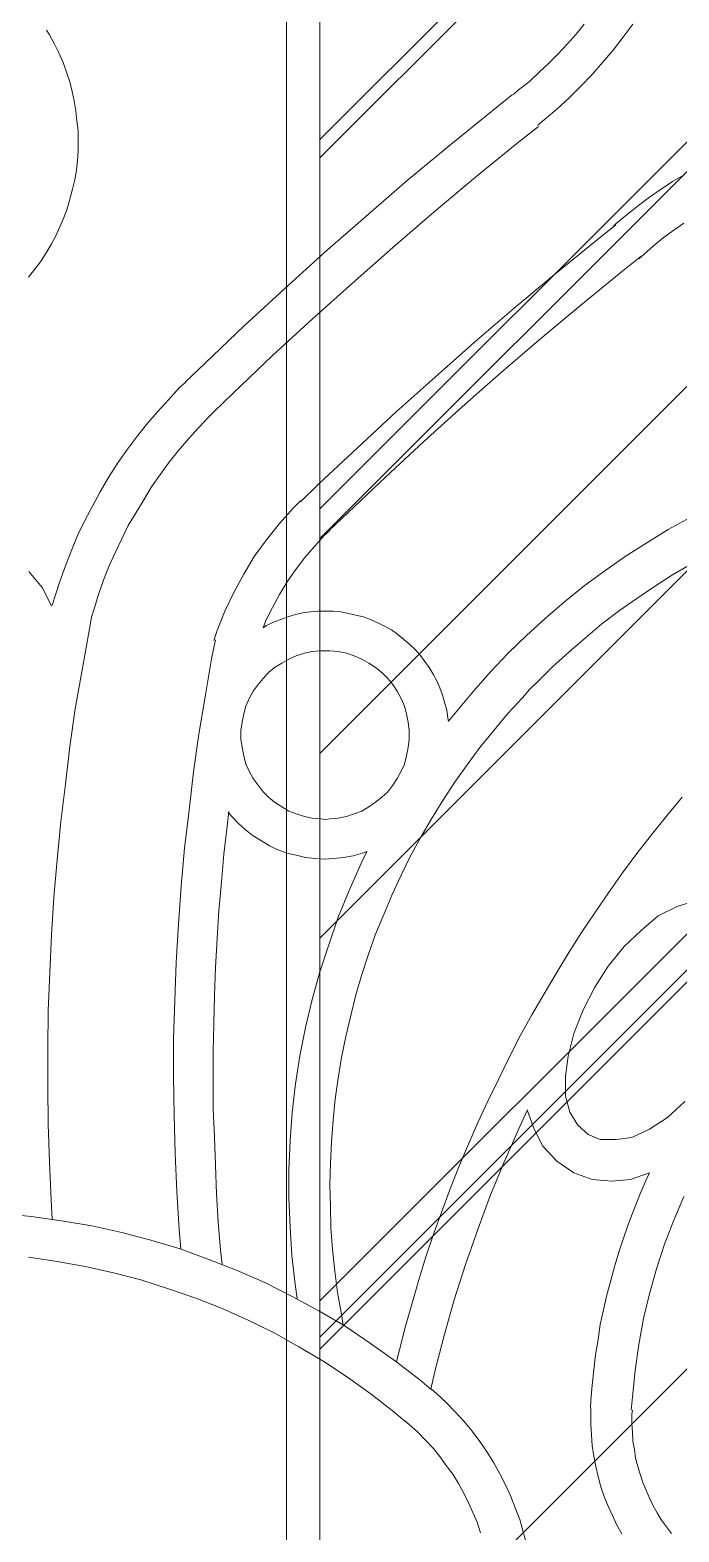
# Model space of a CAD drawing. Header units: millimetres. Extents: x -9564 to 494436, y -140371 to 4257.
# Drawn here: x 110.8852 to 111.0809, y 117.1777 to 117.6306 of the extents above; entities that cross this region are included whole.
import ezdxf
from ezdxf.enums import TextEntityAlignment as Align

# ---------------------------------------------------------------- set-up
doc = ezdxf.new("R2010")
doc.units = ezdxf.units.MM
doc.header["$MEASUREMENT"] = 0
doc.linetypes.add('SLD-Solid', pattern=[0])
for name, color, linetype, lineweight in [('0.05', 252, 'Continuous', 5), ('09-Arsiran', 8, 'Continuous', 5), ('DOOR OPENING', 4, 'SLD-Solid', 5), ('XR-KOP A3_MOZART$0$A-TXTKOP', 3, 'Continuous', 5)]:
    doc.layers.add(name, color=color, linetype=linetype, lineweight=lineweight)
doc.styles.add('HAND', font='ROMAND.SHX', dxfattribs={"width": 0.8, "height": 250})
doc.styles.add('XR-KOP A3_MOZART$0$ROMAND', font='romand.shx', dxfattribs={"height": 2, "bigfont": 'bigfont.shx'})

# ---------------------------------------------------------------- blocks, each defined once
blk = doc.blocks.new('j1')
at = {"layer": '09-Arsiran'}
h = blk.add_hatch(dxfattribs=at)
h.set_pattern_fill('AR-RROOF', color=256, scale=0.005, angle=45)
h.set_pattern_definition([(45, (0.02591, 0), (0.107763073, 0.287368196), [1.905, -0.254, 0.635, -0.127]), (45, (0.10044, 0.16434), (-0.20923997, 0.029634845), [0.381, -0.04191, 0.762, -0.09525]), (45, (-0.005524, 0.12123), (0.406805602, 0.527141034), [1.016, -0.1778, 0.508, -0.127])])
h.paths.add_polyline_path([(343.988, 201.51922), (343.93007, 201.51922), (343.5702, 201.51922), (343.5702, 200.72589), (343.988, 200.72589)])
h.paths.add_polyline_path([(343.5702, 199.91256), (343.988, 199.91256), (343.988, 200.70589), (343.5702, 200.70589)])
h.paths.add_polyline_path([(343.5702, 199.89256), (343.5702, 199.04853), (343.93007, 199.04853), (343.988, 199.04853), (343.988, 199.89256)])
h.paths.add_polyline_path([(342.9704, 199.04853), (343.22033, 199.04853), (343.3902, 199.04853), (343.3902, 199.89256), (343.22033, 199.89256), (342.9704, 199.89256)])
h.paths.add_polyline_path([(343.3902, 200.70589), (343.22033, 200.70589), (342.9704, 200.70589), (342.9704, 199.91256), (343.22033, 199.91256), (343.3902, 199.91256)])
h.paths.add_polyline_path([(342.9704, 200.72589), (343.22033, 200.72589), (343.3902, 200.72589), (343.3902, 201.51922), (343.22033, 201.51922), (342.9704, 201.51922)])
at = {"layer": 'DOOR OPENING'}
for points in [[(343.5602, 201.52922), (343.5602, 199.03853), (343.998, 199.03853), (343.998, 201.52922)], [(343.988, 199.04853), (343.93007, 199.04853), (343.5702, 199.04853), (343.5702, 200.70589), (343.988, 200.70589)]]:
    blk.add_lwpolyline(points, close=True, dxfattribs=at)
blk = doc.blocks.new('DRHRH')
at = {"layer": '0.05'}
for p, q in [((680.9222, -27.7215), (680.911, -27.7035)), ((683.0535, -27.7192), (683.0871, -27.6789)), ((683.2434, -27.7326), (683.2836, -27.6789)), ((680.9423, -27.7572), (680.9222, -27.7215)), ((680.9602, -27.7952), (680.9423, -27.7572)), ((682.9798, -27.7996), (683.0178, -27.7593)), ((683.0178, -27.7593), (683.0535, -27.7192)), ((683.2032, -27.7839), (683.2434, -27.7326)), ((680.978, -27.8332), (680.9602, -27.7952)), ((682.9418, -27.8376), (682.9798, -27.7996)), ((683.1608, -27.8332), (683.2032, -27.7839)), ((680.9914, -27.8733), (680.978, -27.8332)), ((681.0049, -27.9113), (680.9914, -27.8733)), ((682.8636, -27.9113), (682.9038, -27.8733)), ((682.9038, -27.8733), (682.9418, -27.8376)), ((683.0714, -27.9315), (683.1182, -27.8823)), ((683.1182, -27.8823), (683.1608, -27.8332)), ((681.0139, -27.9515), (681.0049, -27.9113)), ((681.0227, -27.9895), (681.0139, -27.9515)), ((682.8011, -27.9627), (682.8211, -27.9448)), ((682.8211, -27.9448), (682.8636, -27.9113)), ((683.0245, -27.9783), (683.0714, -27.9315)), ((681.0294, -28.0297), (681.0227, -27.9895)), ((682.7965, -27.9627), (682.7117, -28.0319)), ((682.9754, -28.023), (683.0245, -27.9783)), ((681.0339, -28.0699), (681.0294, -28.0297)), ((681.0384, -28.1102), (681.0339, -28.0699)), ((682.7117, -28.0319), (682.5397, -28.1704)), ((682.8994, -28.0877), (682.9239, -28.0655)), ((682.9239, -28.0655), (682.9754, -28.023)), ((681.0384, -28.1503), (681.0384, -28.1102)), ((682.9015, -28.0923), (682.8145, -28.1615)), ((681.0362, -28.2307), (681.0384, -28.1906)), ((681.0384, -28.1906), (681.0384, -28.1503)), ((682.5397, -28.1704), (682.3698, -28.3112)), ((682.8145, -28.1615), (682.6469, -28.2977)), ((681.0317, -28.2687), (681.0362, -28.2307)), ((681.016, -28.3469), (681.025, -28.309)), ((681.025, -28.309), (681.0317, -28.2687)), ((682.3698, -28.3112), (682.2024, -28.4564)), ((682.6469, -28.2977), (682.4794, -28.4386)), ((683.4445, -28.3157), (683.3975, -28.3469)), ((683.4936, -28.2866), (683.4445, -28.3157)), ((681.0049, -28.3872), (681.016, -28.3469)), ((683.3975, -28.3469), (683.3506, -28.3782)), ((680.9803, -28.4609), (680.9937, -28.4252)), ((680.9937, -28.4252), (681.0049, -28.3872)), ((682.4794, -28.4386), (682.3118, -28.5816)), ((683.3059, -28.4117), (683.2612, -28.4474)), ((683.3506, -28.3782), (683.3059, -28.4117)), ((680.949, -28.5346), (680.9647, -28.4989)), ((680.9647, -28.4989), (680.9803, -28.4609)), ((682.2024, -28.4564), (682.037, -28.6016)), ((683.2144, -28.4899), (683.1317, -28.557)), ((683.2166, -28.4854), (683.1965, -28.5056)), ((683.2612, -28.4474), (683.2166, -28.4854)), ((683.4892, -28.4832), (683.4489, -28.5123)), ((680.9289, -28.5703), (680.949, -28.5346)), ((683.1317, -28.557), (682.9664, -28.691)), ((683.4065, -28.5436), (683.3662, -28.577)), ((683.4489, -28.5123), (683.4065, -28.5436)), ((680.8864, -28.6396), (680.9089, -28.6039)), ((680.9089, -28.6039), (680.9289, -28.5703)), ((682.037, -28.6016), (681.874, -28.749)), ((682.3118, -28.5816), (682.1487, -28.7267)), ((683.3171, -28.6173), (683.2366, -28.682)), ((683.3283, -28.6106), (683.3082, -28.6284)), ((683.3662, -28.577), (683.3283, -28.6106)), ((680.8373, -28.7021), (680.8619, -28.6709)), ((680.8619, -28.6709), (680.8864, -28.6396)), ((682.1487, -28.7267), (681.9857, -28.872)), ((682.9664, -28.691), (682.8032, -28.8273)), ((683.2366, -28.682), (683.0736, -28.8161)), ((681.874, -28.749), (681.7108, -28.8987)), ((682.8032, -28.8273), (682.6424, -28.9657)), ((683.0736, -28.8161), (682.9105, -28.9501)), ((681.7108, -28.8987), (681.5523, -29.0507)), ((681.9857, -28.872), (681.8248, -29.0194)), ((682.6424, -28.9657), (682.4838, -29.1066)), ((682.9105, -28.9501), (682.7519, -29.0864)), ((681.8248, -29.0194), (681.6661, -29.1713)), ((681.5523, -29.0507), (681.4718, -29.1266)), ((682.4838, -29.1066), (682.3252, -29.2473)), ((682.7519, -29.0864), (682.5932, -29.2271)), ((681.4494, -29.149), (681.4047, -29.1981)), ((681.474, -29.1266), (681.4494, -29.149)), ((681.4047, -29.1981), (681.3601, -29.2473)), ((681.6661, -29.1713), (681.588, -29.2473)), ((682.5932, -29.2271), (682.437, -29.3678)), ((681.3601, -29.2473), (681.3154, -29.2987)), ((681.5678, -29.2674), (681.5254, -29.312)), ((681.5901, -29.245), (681.5678, -29.2674)), ((682.3252, -29.2473), (682.1688, -29.3924)), ((681.2751, -29.35), (681.235, -29.4037)), ((681.3154, -29.2987), (681.2751, -29.35)), ((681.5254, -29.312), (681.4851, -29.3567)), ((681.235, -29.4037), (681.197, -29.4573)), ((681.445, -29.4037), (681.407, -29.4505)), ((681.4851, -29.3567), (681.445, -29.4037)), ((682.1688, -29.3924), (682.0147, -29.5377)), ((682.437, -29.3678), (682.2828, -29.5108)), ((681.197, -29.4573), (681.1613, -29.5131)), ((681.407, -29.4505), (681.3713, -29.4997)), ((681.1613, -29.5131), (681.1277, -29.5712)), ((681.3713, -29.4997), (681.3356, -29.5511)), ((682.2828, -29.5108), (682.1308, -29.6538)), ((681.1277, -29.5712), (681.0964, -29.6293)), ((681.3356, -29.5511), (681.3043, -29.6025)), ((682.0147, -29.5377), (681.9387, -29.6114)), ((681.0964, -29.6293), (681.0652, -29.6874)), ((681.273, -29.6538), (681.2417, -29.7075)), ((681.3043, -29.6025), (681.273, -29.6538)), ((681.9097, -29.636), (681.8538, -29.6985)), ((681.9387, -29.607), (681.9097, -29.636)), ((682.1308, -29.6538), (682.0548, -29.7275)), ((681.0652, -29.6874), (681.0362, -29.7477)), ((681.2417, -29.7075), (681.2149, -29.7611)), ((681.8538, -29.6985), (681.8003, -29.7655)), ((683.5159, -29.674), (683.4266, -29.7231)), ((681.0362, -29.7477), (681.0116, -29.808)), ((681.2149, -29.7611), (681.188, -29.817)), ((681.8003, -29.7655), (681.751, -29.8325)), ((682.0348, -29.7477), (681.9945, -29.7924)), ((682.0571, -29.7275), (682.0348, -29.7477)), ((683.4266, -29.7231), (683.3395, -29.7767)), ((681.0116, -29.808), (680.987, -29.8705)), ((681.188, -29.817), (681.1634, -29.8728)), ((681.751, -29.8325), (681.7086, -29.9041)), ((681.9945, -29.7924), (681.9566, -29.8371)), ((683.2524, -29.8325), (683.1696, -29.8907)), ((683.3395, -29.7767), (683.2524, -29.8325)), ((680.8932, -29.9577), (680.8396, -29.8929)), ((680.987, -29.8705), (680.9647, -29.9331)), ((681.1634, -29.8728), (681.1411, -29.9287)), ((681.9186, -29.8862), (681.8851, -29.9354)), ((681.9566, -29.8371), (681.9186, -29.8862)), ((683.1696, -29.8907), (683.0871, -29.951)), ((683.5204, -29.8617), (683.4445, -29.9062)), ((680.9312, -30.0314), (680.8932, -29.9577)), ((680.9647, -29.9331), (680.9446, -29.9957)), ((681.1411, -29.9287), (681.121, -29.9867)), ((681.7086, -29.9041), (681.6684, -29.9778)), ((681.8851, -29.9354), (681.8538, -29.9867)), ((683.0871, -29.951), (683.0066, -30.0158)), ((683.3708, -29.9532), (683.2992, -30.0024)), ((683.4445, -29.9062), (683.3708, -29.9532)), ((680.9446, -29.9957), (680.9334, -30.0292)), ((681.121, -29.9867), (681.1032, -30.0448)), ((681.6684, -29.9778), (681.6327, -30.0538)), ((681.8538, -29.9867), (681.8248, -30.0381)), ((683.0066, -30.0158), (682.9284, -30.0828)), ((683.2992, -30.0024), (683.2299, -30.0515)), ((681.0943, -30.0717), (681.0809, -30.1475)), ((681.1032, -30.0448), (681.0943, -30.0738)), ((681.6327, -30.0538), (681.6014, -30.1319)), ((681.8248, -30.0381), (681.798, -30.0917)), ((681.8873, -30.0761), (681.8583, -30.0872)), ((681.9186, -30.0671), (681.8873, -30.0761)), ((681.9477, -30.0604), (681.9186, -30.0671)), ((681.979, -30.056), (681.9477, -30.0604)), ((682.008, -30.0538), (681.979, -30.056)), ((682.0393, -30.0538), (682.008, -30.0538)), ((682.0705, -30.0538), (682.0393, -30.0538)), ((682.1018, -30.056), (682.0705, -30.0538)), ((682.1331, -30.0627), (682.1018, -30.056)), ((682.1621, -30.0694), (682.1331, -30.0627)), ((682.1934, -30.0761), (682.1621, -30.0694)), ((682.2224, -30.0872), (682.1934, -30.0761)), ((683.2299, -30.0515), (683.1585, -30.1051)), ((681.6014, -30.1319), (681.588, -30.1721)), ((681.798, -30.0917), (681.7868, -30.1208)), ((681.8003, -30.1118), (681.7868, -30.1208)), ((681.8293, -30.0984), (681.8003, -30.1118)), ((681.8583, -30.0872), (681.8293, -30.0984)), ((682.2515, -30.1007), (682.2224, -30.0872)), ((682.2648, -30.1074), (682.2515, -30.1007)), ((682.2783, -30.1141), (682.2648, -30.1074)), ((682.3074, -30.1297), (682.2783, -30.1141)), ((682.332, -30.1475), (682.3074, -30.1297)), ((682.9284, -30.0828), (682.8524, -30.1521)), ((683.1585, -30.1051), (683.0915, -30.161)), ((681.0809, -30.1475), (681.054, -30.2995)), ((681.5947, -30.1699), (681.579, -30.2459)), ((682.3565, -30.1677), (682.332, -30.1475)), ((682.3811, -30.1878), (682.3565, -30.1677)), ((682.4034, -30.2101), (682.3811, -30.1878)), ((682.8524, -30.1521), (682.7787, -30.2235)), ((683.0915, -30.161), (683.0245, -30.2191)), ((681.579, -30.2459), (681.5523, -30.4001)), ((681.8918, -30.2481), (681.8627, -30.2638)), ((681.9208, -30.2347), (681.8918, -30.2481)), ((681.9544, -30.2235), (681.9208, -30.2347)), ((681.9857, -30.2168), (681.9544, -30.2235)), ((682.0214, -30.2147), (681.9857, -30.2168)), ((682.0393, -30.2147), (682.0214, -30.2147)), ((682.0571, -30.2147), (682.0393, -30.2147)), ((682.0907, -30.2168), (682.0571, -30.2147)), ((682.1241, -30.2235), (682.0907, -30.2168)), ((682.1554, -30.2347), (682.1241, -30.2235)), ((682.1867, -30.2481), (682.1554, -30.2347)), ((682.2157, -30.2638), (682.1867, -30.2481)), ((682.4235, -30.2325), (682.4034, -30.2101)), ((682.4414, -30.2571), (682.4235, -30.2325)), ((682.4592, -30.2817), (682.4414, -30.2571)), ((682.7787, -30.2235), (682.7072, -30.2995)), ((683.0245, -30.2191), (682.9597, -30.2771)), ((681.054, -30.2995), (681.0272, -30.4492)), ((681.8091, -30.3017), (681.7868, -30.3264)), ((681.8337, -30.2817), (681.8091, -30.3017)), ((681.8627, -30.2638), (681.8337, -30.2817)), ((682.2425, -30.2817), (682.2157, -30.2638)), ((682.2671, -30.3017), (682.2425, -30.2817)), ((682.2917, -30.3264), (682.2671, -30.3017)), ((682.4748, -30.3084), (682.4592, -30.2817)), ((682.4905, -30.3352), (682.4748, -30.3084)), ((682.7072, -30.2995), (682.638, -30.3777)), ((682.9597, -30.2771), (682.8971, -30.3397)), ((681.7466, -30.3777), (681.731, -30.4068)), ((681.7667, -30.3509), (681.7466, -30.3777)), ((681.7868, -30.3264), (681.7667, -30.3509)), ((682.3118, -30.3509), (682.2917, -30.3264)), ((682.3297, -30.3777), (682.3118, -30.3509)), ((682.3453, -30.4068), (682.3297, -30.3777)), ((682.5017, -30.3642), (682.4905, -30.3352)), ((682.5128, -30.3934), (682.5017, -30.3642)), ((682.638, -30.3777), (682.571, -30.4581)), ((682.8658, -30.3709), (682.8368, -30.4045)), ((682.8971, -30.3397), (682.8658, -30.3709)), ((681.5523, -30.4001), (681.5277, -30.5519)), ((681.7176, -30.4379), (681.7086, -30.4692)), ((681.731, -30.4068), (681.7176, -30.4379)), ((682.3587, -30.4379), (682.3453, -30.4068)), ((682.3677, -30.4692), (682.3587, -30.4379)), ((682.5218, -30.4224), (682.5128, -30.3934)), ((682.5307, -30.4536), (682.5218, -30.4224)), ((682.8368, -30.4045), (682.7765, -30.4692)), ((681.0272, -30.4492), (681.0049, -30.6011)), ((681.7018, -30.5028), (681.6974, -30.5364)), ((681.7086, -30.4692), (681.7018, -30.5028)), ((682.3744, -30.5028), (682.3677, -30.4692)), ((682.3788, -30.5364), (682.3744, -30.5028)), ((682.5352, -30.4849), (682.5307, -30.4536)), ((682.5374, -30.5005), (682.5352, -30.4849)), ((682.571, -30.4581), (682.5374, -30.4984)), ((682.7765, -30.4692), (682.7207, -30.5364)), ((681.5277, -30.5519), (681.5053, -30.7038)), ((681.6974, -30.5364), (681.6974, -30.5542)), ((681.6974, -30.5542), (681.6974, -30.5721)), ((682.3788, -30.5542), (682.3788, -30.5364)), ((682.3788, -30.5721), (682.3788, -30.5542)), ((682.7207, -30.5364), (682.6648, -30.6055)), ((681.0049, -30.6011), (680.987, -30.7531)), ((681.6974, -30.5721), (681.7018, -30.6055)), ((681.7018, -30.6055), (681.7086, -30.6391)), ((682.3677, -30.6391), (682.3744, -30.6055)), ((682.3744, -30.6055), (682.3788, -30.5721)), ((682.6648, -30.6055), (682.6134, -30.6748)), ((681.7086, -30.6391), (681.7176, -30.6726)), ((681.7176, -30.6726), (681.731, -30.7016)), ((682.3453, -30.7016), (682.3587, -30.6726)), ((682.3587, -30.6726), (682.3677, -30.6391)), ((682.6134, -30.6748), (682.562, -30.7463)), ((681.5053, -30.7038), (681.4874, -30.8581)), ((681.731, -30.7016), (681.7466, -30.7306)), ((681.7466, -30.7306), (681.7667, -30.7575)), ((682.3118, -30.7575), (682.3297, -30.7306)), ((682.3297, -30.7306), (682.3453, -30.7016)), ((682.562, -30.7463), (682.5151, -30.8201)), ((680.987, -30.7531), (680.9692, -30.9049)), ((681.7667, -30.7575), (681.7868, -30.7842)), ((681.7868, -30.7842), (681.8091, -30.8066)), ((681.8091, -30.8066), (681.8337, -30.8268)), ((682.2425, -30.8268), (682.2671, -30.8066)), ((682.2671, -30.8066), (682.2917, -30.7842)), ((682.2917, -30.7842), (682.3118, -30.7575)), ((683.4825, -30.8066), (683.4199, -30.8826)), ((681.4874, -30.8581), (681.4696, -31.0122)), ((681.6483, -30.8646), (681.6416, -30.9228)), ((681.646, -30.8669), (681.6594, -30.8826)), ((681.8337, -30.8268), (681.8627, -30.8446)), ((681.8627, -30.8446), (681.8918, -30.8625)), ((681.8918, -30.8625), (681.9208, -30.8736)), ((682.1554, -30.8736), (682.1867, -30.8625)), ((682.1867, -30.8625), (682.2157, -30.8446)), ((682.2157, -30.8446), (682.2425, -30.8268)), ((682.5151, -30.8201), (682.4682, -30.8938)), ((680.9692, -30.9049), (680.9534, -31.0591)), ((681.6416, -30.9228), (681.6281, -31.0368)), ((681.6594, -30.8826), (681.6863, -30.9116)), ((681.6863, -30.9116), (681.7153, -30.9385)), ((681.9208, -30.8736), (681.9544, -30.8848)), ((681.9544, -30.8848), (681.9857, -30.8915)), ((681.9857, -30.8915), (682.0214, -30.8938)), ((682.0214, -30.8938), (682.0393, -30.8959)), ((682.0393, -30.8959), (682.0571, -30.8938)), ((682.0571, -30.8938), (682.0907, -30.8915)), ((682.0907, -30.8915), (682.1241, -30.8848)), ((682.1241, -30.8848), (682.1554, -30.8736)), ((682.4682, -30.8938), (682.4257, -30.9675)), ((683.4199, -30.8826), (683.3595, -30.9585)), ((681.7153, -30.9385), (681.7466, -30.9631)), ((681.7466, -30.9631), (681.7801, -30.9831)), ((681.7801, -30.9831), (681.8136, -31.0032)), ((682.4257, -30.9675), (682.3832, -31.0435)), ((683.3595, -30.9585), (683.2992, -31.0345)), ((681.4696, -31.0122), (681.4561, -31.1663)), ((681.6281, -31.0368), (681.6193, -31.1506)), ((681.8136, -31.0032), (681.8471, -31.0189)), ((681.8471, -31.0189), (681.8828, -31.0322)), ((681.8828, -31.0322), (681.9208, -31.0412)), ((681.9208, -31.0412), (681.9588, -31.0502)), ((681.9588, -31.0502), (681.9968, -31.0546)), ((682.0727, -31.0546), (682.113, -31.0502)), ((682.113, -31.0502), (682.151, -31.0435)), ((682.151, -31.0435), (682.189, -31.0322)), ((682.2068, -31.0255), (682.1822, -31.0769)), ((682.189, -31.0322), (682.2068, -31.0255)), ((682.3832, -31.0435), (682.3453, -31.1216)), ((683.2992, -31.0345), (683.2412, -31.1126)), ((680.9534, -31.0591), (680.9401, -31.211)), ((681.9968, -31.0546), (682.0348, -31.0568)), ((682.0348, -31.0568), (682.0727, -31.0546)), ((682.1822, -31.0769), (682.1353, -31.1842)), ((681.4561, -31.1663), (681.445, -31.3205)), ((681.6193, -31.1506), (681.6081, -31.2646)), ((682.3453, -31.1216), (682.3095, -31.1998)), ((683.2412, -31.1126), (683.1854, -31.1931)), ((680.9401, -31.211), (680.9312, -31.3629)), ((682.1353, -31.1842), (682.0907, -31.2915)), ((682.3095, -31.1998), (682.2761, -31.2802)), ((683.1854, -31.1931), (683.1295, -31.2735)), ((683.5316, -31.2266), (683.4623, -31.2489)), ((681.6081, -31.2646), (681.6014, -31.3785)), ((682.0907, -31.2915), (682.0527, -31.4031)), ((682.2761, -31.2802), (682.2425, -31.3606)), ((683.1295, -31.2735), (683.0758, -31.3539)), ((683.3864, -31.2869), (683.3171, -31.345)), ((683.4623, -31.2489), (683.3864, -31.2869)), ((681.445, -31.3205), (681.436, -31.4746)), ((683.0758, -31.3539), (683.0245, -31.4343)), ((683.3171, -31.345), (683.2479, -31.4098)), ((680.9312, -31.3629), (680.9244, -31.517)), ((681.6014, -31.3785), (681.5947, -31.4947)), ((682.0527, -31.4031), (682.0168, -31.5126)), ((682.2425, -31.3606), (682.2135, -31.441)), ((683.2479, -31.4098), (683.1831, -31.4902)), ((681.436, -31.4746), (681.4293, -31.6287)), ((682.2135, -31.441), (682.1867, -31.5238)), ((683.0245, -31.4343), (682.9731, -31.5193)), ((680.9244, -31.517), (680.9177, -31.6689)), ((681.5947, -31.4947), (681.5901, -31.6086)), ((682.0168, -31.5126), (681.9857, -31.6243)), ((682.1867, -31.5238), (682.1621, -31.6065)), ((682.9731, -31.5193), (682.9239, -31.6019)), ((683.1831, -31.4902), (683.1295, -31.5752)), ((683.1295, -31.5752), (683.0825, -31.6667)), ((681.4293, -31.6287), (681.4249, -31.7829)), ((681.5901, -31.6086), (681.588, -31.7226)), ((681.9857, -31.6243), (681.9588, -31.7382)), ((682.1621, -31.6065), (682.142, -31.689)), ((682.9239, -31.6019), (682.8748, -31.6869)), ((680.9177, -31.6689), (680.9156, -31.8232)), ((682.142, -31.689), (682.122, -31.774)), ((682.8748, -31.6869), (682.8278, -31.7717)), ((683.0825, -31.6667), (683.0445, -31.7627)), ((681.588, -31.7226), (681.5857, -31.8365)), ((681.9588, -31.7382), (681.9364, -31.8522)), ((682.122, -31.774), (682.104, -31.8589)), ((682.8278, -31.7717), (682.7832, -31.8589)), ((683.0445, -31.7627), (683.0222, -31.8544)), ((680.9156, -31.8232), (680.9156, -31.9773)), ((681.4249, -31.7829), (681.4249, -31.937)), ((681.5857, -31.8365), (681.5857, -31.9527)), ((681.9364, -31.8522), (681.9186, -31.966)), ((682.104, -31.8589), (682.0907, -31.9437)), ((682.7832, -31.8589), (682.7407, -31.946)), ((683.0222, -31.8544), (683.0111, -31.9349)), ((681.4249, -31.937), (681.4271, -32.0934)), ((681.5857, -31.9527), (681.5857, -32.0666)), ((682.0907, -31.9437), (682.0794, -32.0286)), ((682.7407, -31.946), (682.6982, -32.0332)), ((683.0111, -31.9349), (683.0111, -32.0153)), ((680.9156, -31.9773), (680.9177, -32.1292)), ((681.9186, -31.966), (681.9053, -32.0823)), ((683.0111, -32.0153), (683.0289, -32.08)), ((681.5857, -32.0666), (681.5901, -32.1806)), ((681.9053, -32.0823), (681.8963, -32.1962)), ((682.0794, -32.0286), (682.0705, -32.1136)), ((682.6982, -32.0332), (682.6581, -32.1203)), ((682.8569, -32.071), (682.8257, -32.1382)), ((682.8569, -32.0756), (682.8837, -32.1493)), ((683.0289, -32.08), (683.0602, -32.1336)), ((683.4243, -32.1023), (683.4936, -32.0376)), ((680.9177, -32.1292), (680.9222, -32.2833)), ((681.4271, -32.0934), (681.4316, -32.2476)), ((682.0705, -32.1136), (682.0638, -32.2007)), ((682.6581, -32.1203), (682.6178, -32.2096)), ((682.8257, -32.1382), (682.7654, -32.2766)), ((683.0602, -32.1336), (683.1026, -32.1716)), ((683.3506, -32.1493), (683.4243, -32.1023)), ((681.5901, -32.1806), (681.5947, -32.2944)), ((681.8963, -32.1962), (681.8918, -32.3123)), ((682.0638, -32.2007), (682.0594, -32.2877)), ((682.8837, -32.1493), (682.9195, -32.2186)), ((683.1026, -32.1716), (683.1518, -32.1917)), ((683.1518, -32.1917), (683.2166, -32.1917)), ((683.2166, -32.1917), (683.2791, -32.1827)), ((683.2791, -32.1827), (683.3506, -32.1493)), ((681.4316, -32.2476), (681.4383, -32.4017)), ((682.6178, -32.2096), (682.5798, -32.3012)), ((682.9195, -32.2186), (682.9754, -32.2789)), ((680.9222, -32.2833), (680.9289, -32.4353)), ((681.5947, -32.2944), (681.5991, -32.4107)), ((681.8918, -32.3123), (681.8918, -32.4286)), ((682.0594, -32.2877), (682.0571, -32.3749)), ((682.5798, -32.3012), (682.5441, -32.3906)), ((682.7654, -32.2766), (682.7072, -32.4151)), ((682.9754, -32.2789), (683.0445, -32.3257)), ((683.0445, -32.3257), (683.1182, -32.3526)), ((683.2746, -32.3526), (683.3506, -32.3257)), ((683.3506, -32.3257), (683.3372, -32.3549)), ((682.0571, -32.3749), (682.0594, -32.462)), ((683.1182, -32.3526), (683.1987, -32.3593)), ((683.1987, -32.3593), (683.2746, -32.3526)), ((683.3372, -32.3549), (683.3126, -32.4107)), ((680.9289, -32.4353), (680.9334, -32.5134)), ((681.4383, -32.4017), (681.4473, -32.5559)), ((681.5991, -32.4107), (681.6058, -32.5246)), ((681.8918, -32.4286), (681.8963, -32.5447)), ((682.5441, -32.3906), (682.5107, -32.4821)), ((682.7072, -32.4151), (682.6558, -32.5559)), ((683.3126, -32.4107), (683.2903, -32.4687)), ((683.4892, -32.4219), (683.4489, -32.5179)), ((680.8485, -32.5023), (680.7256, -32.4911)), ((680.9713, -32.5201), (680.8485, -32.5023)), ((682.0594, -32.462), (682.0615, -32.5491)), ((682.5107, -32.4821), (682.4771, -32.5737)), ((683.2903, -32.4687), (683.2679, -32.5246)), ((681.0943, -32.5403), (680.9713, -32.5201)), ((681.2149, -32.567), (681.0943, -32.5403)), ((681.3333, -32.5983), (681.2149, -32.567)), ((681.4473, -32.5559), (681.4539, -32.634)), ((681.6058, -32.5246), (681.6147, -32.6386)), ((681.8963, -32.5447), (681.903, -32.6609)), ((682.0615, -32.5491), (682.0683, -32.6363)), ((682.6558, -32.5559), (682.6067, -32.6966)), ((683.2679, -32.5246), (683.2479, -32.5827)), ((683.4489, -32.5179), (683.4109, -32.614)), ((681.4517, -32.634), (681.3333, -32.5983)), ((682.4771, -32.5737), (682.4458, -32.6653)), ((683.2479, -32.5827), (683.2278, -32.643)), ((683.4109, -32.614), (683.3796, -32.7144)), ((680.9534, -32.6854), (680.8373, -32.6676)), ((681.0674, -32.7056), (680.9534, -32.6854)), ((681.5678, -32.6766), (681.4517, -32.634)), ((681.6818, -32.7211), (681.5678, -32.6766)), ((681.6147, -32.6386), (681.6214, -32.6966)), ((681.903, -32.6609), (681.9164, -32.777)), ((682.0683, -32.6363), (682.0773, -32.7234)), ((682.4458, -32.6653), (682.4168, -32.7591)), ((683.2278, -32.643), (683.2099, -32.7011)), ((681.1814, -32.7301), (681.0674, -32.7056)), ((681.293, -32.7591), (681.1814, -32.7301)), ((681.7935, -32.7703), (681.6818, -32.7211)), ((682.0773, -32.7234), (682.0884, -32.8106)), ((682.6067, -32.6966), (682.5598, -32.8396)), ((683.2099, -32.7011), (683.1942, -32.7614)), ((683.3796, -32.7144), (683.3506, -32.815)), ((681.4047, -32.7949), (681.293, -32.7591)), ((681.5143, -32.8329), (681.4047, -32.7949)), ((681.9053, -32.8261), (681.7935, -32.7703)), ((681.9164, -32.777), (681.9253, -32.8351)), ((682.0884, -32.8106), (682.104, -32.8977)), ((682.4168, -32.7591), (682.39, -32.853)), ((683.1942, -32.7614), (683.1786, -32.8196)), ((681.6214, -32.8753), (681.5143, -32.8329)), ((682.0124, -32.8843), (681.9053, -32.8261)), ((682.39, -32.853), (682.3632, -32.9468)), ((682.5598, -32.8396), (682.5195, -32.9848)), ((683.1786, -32.8196), (683.1652, -32.8798)), ((683.3506, -32.815), (683.3261, -32.9156)), ((681.7264, -32.9223), (681.6214, -32.8753)), ((681.8314, -32.9737), (681.7264, -32.9223)), ((682.1197, -32.9468), (682.0124, -32.8843)), ((682.104, -32.8977), (682.1107, -32.9424)), ((683.1652, -32.8798), (683.1518, -32.9401)), ((683.3261, -32.9156), (683.3082, -33.0206)), ((681.932, -33.0295), (681.8314, -32.9737)), ((682.2224, -33.0161), (682.1197, -32.9468)), ((682.3632, -32.9468), (682.3385, -33.0428)), ((682.5195, -32.9848), (682.4815, -33.13)), ((683.1518, -32.9401), (683.1428, -33.0004)), ((682.0325, -33.0898), (681.932, -33.0295)), ((682.323, -33.0876), (682.2224, -33.0161)), ((682.3385, -33.0428), (682.3274, -33.0898)), ((683.1428, -33.0004), (683.1317, -33.063)), ((683.3082, -33.0206), (683.2925, -33.1256)), ((682.1285, -33.1524), (682.0325, -33.0898)), ((682.4212, -33.1635), (682.323, -33.0876)), ((683.1317, -33.063), (683.1249, -33.1233)), ((682.2247, -33.2217), (682.1285, -33.1524)), ((682.4682, -33.2037), (682.4212, -33.1635)), ((682.4815, -33.13), (682.466, -33.2015)), ((683.1249, -33.1233), (683.1182, -33.1858)), ((683.2925, -33.1256), (683.2814, -33.2328)), ((682.3162, -33.2931), (682.2247, -33.2217)), ((682.4882, -33.2194), (682.4682, -33.2015)), ((682.5285, -33.2551), (682.4882, -33.2194)), ((683.1182, -33.1858), (683.1138, -33.2463)), ((683.2814, -33.2328), (683.2769, -33.2864)), ((682.361, -33.3311), (682.3162, -33.2931)), ((682.5642, -33.2931), (682.5285, -33.2551)), ((682.6, -33.3311), (682.5642, -33.2931)), ((683.1138, -33.2463), (683.1116, -33.2774)), ((683.1138, -33.2774), (683.1138, -33.2998)), ((683.1138, -33.2998), (683.1138, -33.3423)), ((683.2814, -33.2864), (683.2791, -33.3043)), ((682.3788, -33.3445), (682.361, -33.3288)), ((682.4124, -33.3735), (682.3788, -33.3445)), ((682.6335, -33.3713), (682.6, -33.3311)), ((683.1138, -33.3423), (683.1161, -33.387)), ((683.2791, -33.3043), (683.2791, -33.34)), ((683.2791, -33.34), (683.2814, -33.3758)), ((682.4437, -33.4071), (682.4124, -33.3735)), ((682.4748, -33.4405), (682.4437, -33.4071)), ((682.6648, -33.4137), (682.6335, -33.3713)), ((682.6938, -33.4562), (682.6648, -33.4137)), ((683.1161, -33.387), (683.1182, -33.4294)), ((683.2814, -33.3758), (683.2836, -33.4115)), ((683.2836, -33.4115), (683.2903, -33.445)), ((682.5017, -33.4741), (682.4748, -33.4405)), ((682.5285, -33.5098), (682.5017, -33.4741)), ((682.7207, -33.4987), (682.6938, -33.4562)), ((683.1182, -33.4294), (683.1249, -33.4718)), ((683.1249, -33.4718), (683.1339, -33.5143)), ((683.2903, -33.445), (683.2948, -33.4808)), ((683.2948, -33.4808), (683.3036, -33.5143)), ((682.5552, -33.5455), (682.5285, -33.5098)), ((682.7452, -33.5434), (682.7207, -33.4987)), ((683.1339, -33.5143), (683.1428, -33.5545)), ((683.3036, -33.5143), (683.3126, -33.5455)), ((682.5777, -33.5835), (682.5552, -33.5455)), ((682.6, -33.6215), (682.5777, -33.5835)), ((682.7675, -33.588), (682.7452, -33.5434)), ((682.7899, -33.635), (682.7675, -33.588)), ((683.1428, -33.5545), (683.1541, -33.597)), ((683.1541, -33.597), (683.1675, -33.635)), ((683.3126, -33.5455), (683.3238, -33.5791)), ((683.3238, -33.5791), (683.3372, -33.6104)), ((682.6178, -33.6617), (682.6, -33.6215)), ((682.6357, -33.6997), (682.6178, -33.6617)), ((682.8078, -33.6818), (682.7899, -33.635)), ((683.1675, -33.635), (683.1831, -33.6751)), ((683.3372, -33.6104), (683.3506, -33.6417)), ((683.3506, -33.6417), (683.3662, -33.673)), ((682.6537, -33.74), (682.6357, -33.6997)), ((682.8257, -33.7288), (682.8078, -33.6818)), ((683.1831, -33.6751), (683.2009, -33.7131)), ((683.2009, -33.7131), (683.2188, -33.7511)), ((683.3662, -33.673), (683.3819, -33.702)), ((683.3819, -33.702), (683.3998, -33.731)), ((682.667, -33.7824), (682.6537, -33.74)), ((682.8391, -33.7779), (682.8257, -33.7288)), ((682.8524, -33.8271), (682.8391, -33.7779)), ((683.2188, -33.7511), (683.2389, -33.7868)), ((683.3998, -33.731), (683.4199, -33.7578)), ((683.4199, -33.7578), (683.4399, -33.7847))]:
    blk.add_line(p, q, dxfattribs=at)
blk = doc.blocks.new('A$C2a879c63')
blk.add_blockref('j1', (-203.6828, -183.31846))
at = {"xscale": 0.07453256964518581, "yscale": 0.07453256964518581, "zscale": 0.07453256964518581}
blk.add_blockref('DRHRH', (89.05497, 18.38957), dxfattribs=at)
at = {"color": 4, "style": 'HAND'}
for tag, height, rotation, p in [('DRY.WASHER', 0.054, 0, (11.93663, 24.91225)), ('PATIO', 0.135, 0, (20.96655, 21.56957)), ('GENSET', 0.135, 0, (18.21566, 17.10449)), ('PLANTERBOX', 0.135, 90, (22.16897, 13.29588)), ('PLANTERBOX', 0.135, 0, (18.52245, 11.56325)), ('PATIO', 0.135, 0, (400.03955, 10.82101)), ('CARPORT', 0.135, 0, (12.15696, 9.7744)), ('CARPORT', 0.135, 0, (20.62021, 9.7744))]:
    blk.add_attdef(tag, text='', height=height, rotation=rotation, dxfattribs=at).set_placement(p, align=Align.MIDDLE)
at = {"layer": 'XR-KOP A3_MOZART$0$A-TXTKOP', "style": 'XR-KOP A3_MOZART$0$ROMAND'}
for tag, p in [('1:200', (37.04676, 3.18795)), ('1:100', (79.04676, 3.18795)), ('1:100', (121.04676, 3.18795)), ('1:100', (163.04676, 3.18795)), ('1:100', (205.04676, 3.18795)), ('1:100', (247.04676, 3.18795)), ('1:100', (289.04676, 3.18795)), ('1:100', (331.04676, 3.18795)), ('1:100', (373.04676, 3.18795)), ('1:100', (415.04676, 3.18795)), ('1:100', (457.04676, 3.18795)), ('1:100', (499.04676, 3.18795))]:
    blk.add_attdef(tag, text='', height=0.12959, dxfattribs=at).set_placement(p, align=Align.MIDDLE)

msp = doc.modelspace()

# ---------------------------------------------------------------- block references
msp.add_blockref('A$C2a879c63', (-28.91482, 101.30577))

doc.saveas('drawing.dxf')
